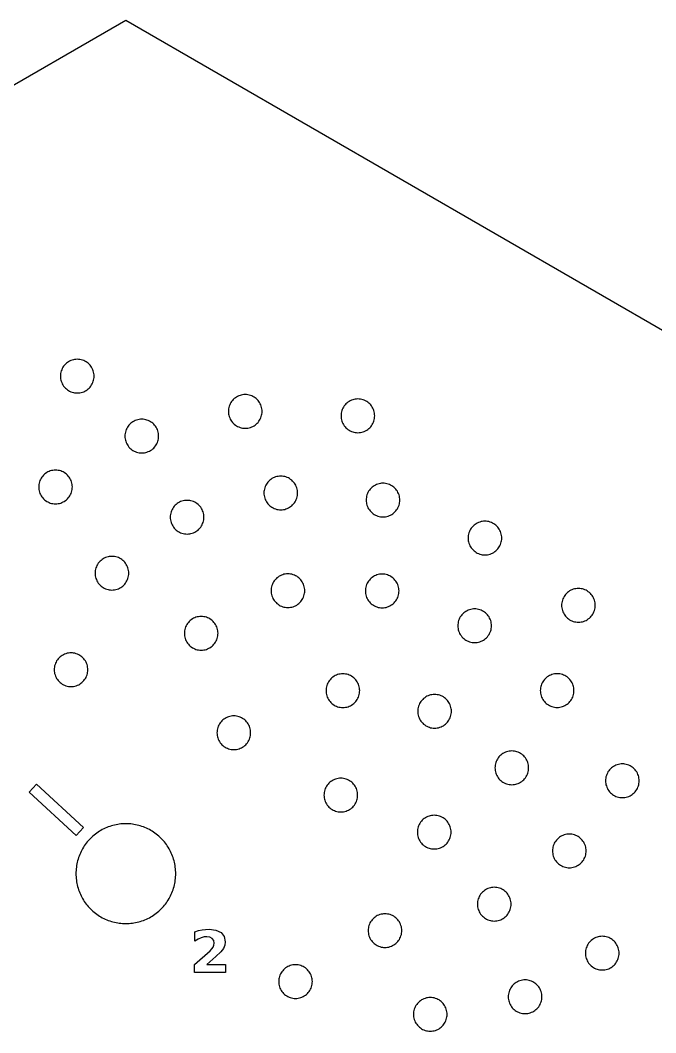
# Model space of a CAD drawing. Header units: millimetres. Extents: x 0 to 377, y 0 to 280.
# Drawn here: x 186.6 to 239.4, y 195.8 to 280 of the extents above; entities that cross this region are included whole.
import ezdxf

# ---------------------------------------------------------------- set-up
doc = ezdxf.new("R2010")
doc.units = ezdxf.units.MM
doc.layers.add('CUT', color=1, linetype='Continuous')
doc.layers.add('ENGRAVE', color=7, linetype='Continuous')

msp = doc.modelspace()

# ---------------------------------------------------------------- linework, layer by layer
at = {"layer": 'CUT'}
for points in [[(256.764, 173.6), (195.334, 138.133), (133.904, 173.6), (133.904, 244.533), (195.334, 280), (256.764, 244.533), (256.764, 173.6)], [(192.545, 249.784), (192.591, 249.883), (192.629, 249.987), (192.659, 250.092), (192.681, 250.2), (192.693, 250.309), (192.698, 250.419), (192.693, 250.529), (192.681, 250.638), (192.659, 250.746), (192.629, 250.852), (192.591, 250.955), (192.545, 251.055), (192.491, 251.151), (192.43, 251.242), (192.362, 251.328), (192.288, 251.409), (192.207, 251.484), (192.121, 251.552), (192.029, 251.613), (191.933, 251.667), (191.834, 251.713), (191.73, 251.751), (191.625, 251.781), (191.517, 251.802), (191.408, 251.815), (191.298, 251.819), (191.188, 251.815), (191.079, 251.802), (190.971, 251.781), (190.865, 251.751), (190.762, 251.713), (190.662, 251.667), (190.566, 251.613), (190.475, 251.552), (190.389, 251.484), (190.308, 251.409), (190.233, 251.328), (190.165, 251.242), (190.104, 251.151), (190.05, 251.055), (190.004, 250.955), (189.966, 250.852), (189.936, 250.746), (189.915, 250.638), (189.902, 250.529), (189.898, 250.419), (189.902, 250.309), (189.915, 250.2), (189.936, 250.092), (189.966, 249.987), (190.004, 249.883), (190.05, 249.784), (190.104, 249.688), (190.165, 249.596), (190.233, 249.51), (190.308, 249.429), (190.389, 249.355), (190.475, 249.287), (190.566, 249.226), (190.662, 249.172), (190.762, 249.126), (190.865, 249.088), (190.971, 249.058), (191.079, 249.036), (191.188, 249.024), (191.298, 249.019), (191.408, 249.024), (191.517, 249.036), (191.625, 249.058), (191.73, 249.088), (191.834, 249.126), (191.933, 249.172), (192.029, 249.226), (192.121, 249.287), (192.207, 249.355), (192.288, 249.429), (192.362, 249.51), (192.43, 249.596), (192.491, 249.688), (192.545, 249.784)], [(206.509, 246.853), (206.555, 246.953), (206.593, 247.056), (206.623, 247.162), (206.644, 247.27), (206.657, 247.379), (206.662, 247.489), (206.657, 247.598), (206.644, 247.708), (206.623, 247.815), (206.593, 247.921), (206.555, 248.024), (206.509, 248.124), (206.455, 248.22), (206.394, 248.311), (206.326, 248.398), (206.252, 248.478), (206.171, 248.553), (206.084, 248.621), (205.993, 248.682), (205.897, 248.736), (205.797, 248.782), (205.694, 248.82), (205.588, 248.85), (205.481, 248.871), (205.371, 248.884), (205.262, 248.889), (205.152, 248.884), (205.043, 248.871), (204.935, 248.85), (204.829, 248.82), (204.726, 248.782), (204.626, 248.736), (204.53, 248.682), (204.439, 248.621), (204.352, 248.553), (204.272, 248.478), (204.197, 248.398), (204.129, 248.311), (204.068, 248.22), (204.014, 248.124), (203.968, 248.024), (203.93, 247.921), (203.9, 247.815), (203.879, 247.708), (203.866, 247.598), (203.862, 247.489), (203.866, 247.379), (203.879, 247.27), (203.9, 247.162), (203.93, 247.056), (203.968, 246.953), (204.014, 246.853), (204.068, 246.757), (204.129, 246.666), (204.197, 246.579), (204.272, 246.499), (204.352, 246.424), (204.439, 246.356), (204.53, 246.295), (204.626, 246.241), (204.726, 246.195), (204.829, 246.157), (204.935, 246.127), (205.043, 246.106), (205.152, 246.093), (205.262, 246.089), (205.371, 246.093), (205.481, 246.106), (205.588, 246.127), (205.694, 246.157), (205.797, 246.195), (205.897, 246.241), (205.993, 246.295), (206.084, 246.356), (206.171, 246.424), (206.252, 246.499), (206.326, 246.579), (206.394, 246.666), (206.455, 246.757), (206.509, 246.853)], [(215.875, 246.483), (215.921, 246.583), (215.959, 246.686), (215.989, 246.792), (216.01, 246.9), (216.023, 247.009), (216.028, 247.119), (216.023, 247.229), (216.01, 247.338), (215.989, 247.446), (215.959, 247.551), (215.921, 247.655), (215.875, 247.754), (215.821, 247.85), (215.76, 247.942), (215.692, 248.028), (215.618, 248.109), (215.537, 248.183), (215.451, 248.251), (215.359, 248.312), (215.263, 248.366), (215.163, 248.412), (215.06, 248.45), (214.954, 248.48), (214.847, 248.502), (214.738, 248.514), (214.628, 248.519), (214.518, 248.514), (214.409, 248.502), (214.301, 248.48), (214.195, 248.45), (214.092, 248.412), (213.992, 248.366), (213.896, 248.312), (213.805, 248.251), (213.718, 248.183), (213.638, 248.109), (213.563, 248.028), (213.495, 247.942), (213.434, 247.85), (213.38, 247.754), (213.334, 247.655), (213.296, 247.551), (213.266, 247.446), (213.245, 247.338), (213.232, 247.229), (213.228, 247.119), (213.232, 247.009), (213.245, 246.9), (213.266, 246.792), (213.296, 246.686), (213.334, 246.583), (213.38, 246.483), (213.434, 246.387), (213.495, 246.296), (213.563, 246.21), (213.638, 246.129), (213.718, 246.054), (213.805, 245.986), (213.896, 245.925), (213.992, 245.871), (214.092, 245.825), (214.195, 245.787), (214.301, 245.757), (214.409, 245.736), (214.518, 245.723), (214.628, 245.719), (214.738, 245.723), (214.847, 245.736), (214.954, 245.757), (215.06, 245.787), (215.163, 245.825), (215.263, 245.871), (215.359, 245.925), (215.451, 245.986), (215.537, 246.054), (215.618, 246.129), (215.692, 246.21), (215.76, 246.296), (215.821, 246.387), (215.875, 246.483)], [(197.954, 244.899), (197.992, 245.002), (198.021, 245.108), (198.043, 245.216), (198.056, 245.325), (198.06, 245.435), (198.056, 245.545), (198.043, 245.654), (198.021, 245.762), (197.992, 245.868), (197.954, 245.971), (197.908, 246.071), (197.854, 246.166), (197.793, 246.258), (197.725, 246.344), (197.65, 246.425), (197.569, 246.499), (197.483, 246.568), (197.392, 246.629), (197.296, 246.682), (197.196, 246.728), (197.093, 246.766), (196.987, 246.796), (196.879, 246.818), (196.77, 246.831), (196.66, 246.835), (196.55, 246.831), (196.441, 246.818), (196.333, 246.796), (196.228, 246.766), (196.124, 246.728), (196.025, 246.682), (195.929, 246.629), (195.837, 246.568), (195.751, 246.499), (195.67, 246.425), (195.596, 246.344), (195.528, 246.258), (195.466, 246.166), (195.413, 246.071), (195.367, 245.971), (195.329, 245.868), (195.299, 245.762), (195.277, 245.654), (195.264, 245.545), (195.26, 245.435), (195.264, 245.325), (195.277, 245.216), (195.299, 245.108), (195.329, 245.002), (195.367, 244.899), (195.413, 244.799), (195.466, 244.703), (195.528, 244.612), (195.596, 244.526), (195.67, 244.445), (195.751, 244.37), (195.837, 244.302), (195.929, 244.241), (196.025, 244.188), (196.124, 244.141), (196.228, 244.103), (196.333, 244.074), (196.441, 244.052), (196.55, 244.039), (196.66, 244.035), (196.77, 244.039), (196.879, 244.052), (196.987, 244.074), (197.093, 244.103), (197.196, 244.141), (197.296, 244.188), (197.392, 244.241), (197.483, 244.302), (197.569, 244.37), (197.65, 244.445), (197.725, 244.526), (197.793, 244.612), (197.854, 244.703), (197.908, 244.799), (197.954, 244.899)], [(190.781, 240.669), (190.819, 240.772), (190.849, 240.878), (190.87, 240.986), (190.883, 241.095), (190.887, 241.205), (190.883, 241.315), (190.87, 241.424), (190.849, 241.532), (190.819, 241.638), (190.781, 241.741), (190.735, 241.841), (190.681, 241.936), (190.62, 242.028), (190.552, 242.114), (190.477, 242.195), (190.396, 242.27), (190.31, 242.338), (190.219, 242.399), (190.123, 242.452), (190.023, 242.498), (189.92, 242.536), (189.814, 242.566), (189.706, 242.588), (189.597, 242.601), (189.487, 242.605), (189.377, 242.601), (189.268, 242.588), (189.16, 242.566), (189.055, 242.536), (188.951, 242.498), (188.852, 242.452), (188.756, 242.399), (188.664, 242.338), (188.578, 242.27), (188.497, 242.195), (188.423, 242.114), (188.355, 242.028), (188.294, 241.936), (188.24, 241.841), (188.194, 241.741), (188.156, 241.638), (188.126, 241.532), (188.104, 241.424), (188.092, 241.315), (188.087, 241.205), (188.092, 241.095), (188.104, 240.986), (188.126, 240.878), (188.156, 240.772), (188.194, 240.669), (188.24, 240.569), (188.294, 240.473), (188.355, 240.382), (188.423, 240.296), (188.497, 240.215), (188.578, 240.14), (188.664, 240.072), (188.756, 240.011), (188.852, 239.958), (188.951, 239.912), (189.055, 239.873), (189.16, 239.844), (189.268, 239.822), (189.377, 239.809), (189.487, 239.805), (189.597, 239.809), (189.706, 239.822), (189.814, 239.844), (189.92, 239.873), (190.023, 239.912), (190.123, 239.958), (190.219, 240.011), (190.31, 240.072), (190.396, 240.14), (190.477, 240.215), (190.552, 240.296), (190.62, 240.382), (190.681, 240.473), (190.735, 240.569), (190.781, 240.669)], [(209.462, 240.072), (209.508, 240.172), (209.546, 240.275), (209.576, 240.381), (209.597, 240.488), (209.61, 240.598), (209.614, 240.707), (209.61, 240.817), (209.597, 240.926), (209.576, 241.034), (209.546, 241.14), (209.508, 241.243), (209.462, 241.343), (209.408, 241.439), (209.347, 241.53), (209.279, 241.617), (209.204, 241.697), (209.124, 241.772), (209.037, 241.84), (208.946, 241.901), (208.85, 241.955), (208.75, 242.001), (208.647, 242.039), (208.541, 242.069), (208.433, 242.09), (208.324, 242.103), (208.214, 242.107), (208.105, 242.103), (207.995, 242.09), (207.888, 242.069), (207.782, 242.039), (207.679, 242.001), (207.579, 241.955), (207.483, 241.901), (207.392, 241.84), (207.305, 241.772), (207.224, 241.697), (207.15, 241.617), (207.082, 241.53), (207.021, 241.439), (206.967, 241.343), (206.921, 241.243), (206.883, 241.14), (206.853, 241.034), (206.832, 240.926), (206.819, 240.817), (206.814, 240.707), (206.819, 240.598), (206.832, 240.488), (206.853, 240.381), (206.883, 240.275), (206.921, 240.172), (206.967, 240.072), (207.021, 239.976), (207.082, 239.884), (207.15, 239.798), (207.224, 239.717), (207.305, 239.643), (207.392, 239.575), (207.483, 239.514), (207.579, 239.46), (207.679, 239.414), (207.782, 239.376), (207.888, 239.346), (207.995, 239.325), (208.105, 239.312), (208.214, 239.307), (208.324, 239.312), (208.433, 239.325), (208.541, 239.346), (208.647, 239.376), (208.75, 239.414), (208.85, 239.46), (208.946, 239.514), (209.037, 239.575), (209.124, 239.643), (209.204, 239.717), (209.279, 239.798), (209.347, 239.884), (209.408, 239.976), (209.462, 240.072)], [(217.963, 239.483), (218.009, 239.583), (218.047, 239.686), (218.077, 239.792), (218.098, 239.9), (218.111, 240.009), (218.115, 240.119), (218.111, 240.229), (218.098, 240.338), (218.077, 240.446), (218.047, 240.552), (218.009, 240.655), (217.963, 240.755), (217.909, 240.85), (217.848, 240.942), (217.78, 241.028), (217.705, 241.109), (217.624, 241.184), (217.538, 241.252), (217.447, 241.313), (217.351, 241.366), (217.251, 241.412), (217.148, 241.45), (217.042, 241.48), (216.934, 241.502), (216.825, 241.515), (216.715, 241.519), (216.605, 241.515), (216.496, 241.502), (216.388, 241.48), (216.283, 241.45), (216.179, 241.412), (216.08, 241.366), (215.984, 241.313), (215.892, 241.252), (215.806, 241.184), (215.725, 241.109), (215.651, 241.028), (215.583, 240.942), (215.521, 240.85), (215.468, 240.755), (215.422, 240.655), (215.384, 240.552), (215.354, 240.446), (215.332, 240.338), (215.32, 240.229), (215.315, 240.119), (215.32, 240.009), (215.332, 239.9), (215.354, 239.792), (215.384, 239.686), (215.422, 239.583), (215.468, 239.483), (215.521, 239.387), (215.583, 239.296), (215.651, 239.21), (215.725, 239.129), (215.806, 239.054), (215.892, 238.986), (215.984, 238.925), (216.08, 238.872), (216.179, 238.826), (216.283, 238.787), (216.388, 238.758), (216.496, 238.736), (216.605, 238.723), (216.715, 238.719), (216.825, 238.723), (216.934, 238.736), (217.042, 238.758), (217.148, 238.787), (217.251, 238.826), (217.351, 238.872), (217.447, 238.925), (217.538, 238.986), (217.624, 239.054), (217.705, 239.129), (217.78, 239.21), (217.848, 239.296), (217.909, 239.387), (217.963, 239.483)], [(201.673, 238.058), (201.719, 238.158), (201.757, 238.261), (201.787, 238.367), (201.808, 238.475), (201.821, 238.584), (201.826, 238.694), (201.821, 238.804), (201.808, 238.913), (201.787, 239.021), (201.757, 239.127), (201.719, 239.23), (201.673, 239.33), (201.619, 239.426), (201.558, 239.517), (201.49, 239.603), (201.416, 239.684), (201.335, 239.759), (201.249, 239.827), (201.157, 239.888), (201.061, 239.941), (200.961, 239.987), (200.858, 240.026), (200.752, 240.055), (200.645, 240.077), (200.535, 240.09), (200.426, 240.094), (200.316, 240.09), (200.207, 240.077), (200.099, 240.055), (199.993, 240.026), (199.89, 239.987), (199.79, 239.941), (199.694, 239.888), (199.603, 239.827), (199.516, 239.759), (199.436, 239.684), (199.361, 239.603), (199.293, 239.517), (199.232, 239.426), (199.178, 239.33), (199.132, 239.23), (199.094, 239.127), (199.064, 239.021), (199.043, 238.913), (199.03, 238.804), (199.026, 238.694), (199.03, 238.584), (199.043, 238.475), (199.064, 238.367), (199.094, 238.261), (199.132, 238.158), (199.178, 238.058), (199.232, 237.963), (199.293, 237.871), (199.361, 237.785), (199.436, 237.704), (199.516, 237.629), (199.603, 237.561), (199.694, 237.5), (199.79, 237.447), (199.89, 237.401), (199.993, 237.363), (200.099, 237.333), (200.207, 237.311), (200.316, 237.298), (200.426, 237.294), (200.535, 237.298), (200.645, 237.311), (200.752, 237.333), (200.858, 237.363), (200.961, 237.401), (201.061, 237.447), (201.157, 237.5), (201.249, 237.561), (201.335, 237.629), (201.416, 237.704), (201.49, 237.785), (201.558, 237.871), (201.619, 237.963), (201.673, 238.058)], [(226.487, 236.425), (226.525, 236.529), (226.555, 236.634), (226.576, 236.742), (226.589, 236.851), (226.594, 236.961), (226.589, 237.071), (226.576, 237.18), (226.555, 237.288), (226.525, 237.394), (226.487, 237.497), (226.441, 237.597), (226.387, 237.693), (226.326, 237.784), (226.258, 237.87), (226.183, 237.951), (226.103, 238.026), (226.016, 238.094), (225.925, 238.155), (225.829, 238.209), (225.729, 238.255), (225.626, 238.293), (225.52, 238.323), (225.413, 238.344), (225.303, 238.357), (225.194, 238.361), (225.084, 238.357), (224.974, 238.344), (224.867, 238.323), (224.761, 238.293), (224.658, 238.255), (224.558, 238.209), (224.462, 238.155), (224.371, 238.094), (224.284, 238.026), (224.204, 237.951), (224.129, 237.87), (224.061, 237.784), (224, 237.693), (223.946, 237.597), (223.9, 237.497), (223.862, 237.394), (223.832, 237.288), (223.811, 237.18), (223.798, 237.071), (223.794, 236.961), (223.798, 236.851), (223.811, 236.742), (223.832, 236.634), (223.862, 236.529), (223.9, 236.425), (223.946, 236.326), (224, 236.23), (224.061, 236.138), (224.129, 236.052), (224.204, 235.971), (224.284, 235.897), (224.371, 235.829), (224.462, 235.767), (224.558, 235.714), (224.658, 235.668), (224.761, 235.63), (224.867, 235.6), (224.974, 235.578), (225.084, 235.566), (225.194, 235.561), (225.303, 235.566), (225.413, 235.578), (225.52, 235.6), (225.626, 235.63), (225.729, 235.668), (225.829, 235.714), (225.925, 235.767), (226.016, 235.829), (226.103, 235.897), (226.183, 235.971), (226.258, 236.052), (226.326, 236.138), (226.387, 236.23), (226.441, 236.326), (226.487, 236.425)], [(195.473, 233.504), (195.511, 233.607), (195.54, 233.713), (195.562, 233.821), (195.575, 233.93), (195.579, 234.04), (195.575, 234.15), (195.562, 234.259), (195.54, 234.367), (195.511, 234.472), (195.473, 234.575), (195.427, 234.675), (195.373, 234.771), (195.312, 234.863), (195.244, 234.949), (195.169, 235.03), (195.088, 235.104), (195.002, 235.172), (194.911, 235.233), (194.815, 235.287), (194.715, 235.333), (194.612, 235.371), (194.506, 235.401), (194.398, 235.422), (194.289, 235.435), (194.179, 235.44), (194.069, 235.435), (193.96, 235.422), (193.852, 235.401), (193.746, 235.371), (193.643, 235.333), (193.544, 235.287), (193.448, 235.233), (193.356, 235.172), (193.27, 235.104), (193.189, 235.03), (193.115, 234.949), (193.046, 234.863), (192.985, 234.771), (192.932, 234.675), (192.886, 234.575), (192.848, 234.472), (192.818, 234.367), (192.796, 234.259), (192.783, 234.15), (192.779, 234.04), (192.783, 233.93), (192.796, 233.821), (192.818, 233.713), (192.848, 233.607), (192.886, 233.504), (192.932, 233.404), (192.985, 233.308), (193.046, 233.217), (193.115, 233.13), (193.189, 233.05), (193.27, 232.975), (193.356, 232.907), (193.448, 232.846), (193.544, 232.792), (193.643, 232.746), (193.746, 232.708), (193.852, 232.678), (193.96, 232.657), (194.069, 232.644), (194.179, 232.64), (194.289, 232.644), (194.398, 232.657), (194.506, 232.678), (194.612, 232.708), (194.715, 232.746), (194.815, 232.792), (194.911, 232.846), (195.002, 232.907), (195.088, 232.975), (195.169, 233.05), (195.244, 233.13), (195.312, 233.217), (195.373, 233.308), (195.427, 233.404), (195.473, 233.504)], [(210.104, 232.049), (210.142, 232.152), (210.172, 232.258), (210.193, 232.366), (210.206, 232.475), (210.21, 232.585), (210.206, 232.695), (210.193, 232.804), (210.172, 232.912), (210.142, 233.018), (210.104, 233.121), (210.058, 233.221), (210.004, 233.317), (209.943, 233.408), (209.875, 233.494), (209.8, 233.575), (209.72, 233.65), (209.633, 233.718), (209.542, 233.779), (209.446, 233.833), (209.346, 233.879), (209.243, 233.917), (209.137, 233.946), (209.029, 233.968), (208.92, 233.981), (208.81, 233.985), (208.701, 233.981), (208.591, 233.968), (208.484, 233.946), (208.378, 233.917), (208.275, 233.879), (208.175, 233.833), (208.079, 233.779), (207.988, 233.718), (207.901, 233.65), (207.821, 233.575), (207.746, 233.494), (207.678, 233.408), (207.617, 233.317), (207.563, 233.221), (207.517, 233.121), (207.479, 233.018), (207.449, 232.912), (207.428, 232.804), (207.415, 232.695), (207.41, 232.585), (207.415, 232.475), (207.428, 232.366), (207.449, 232.258), (207.479, 232.152), (207.517, 232.049), (207.563, 231.95), (207.617, 231.854), (207.678, 231.762), (207.746, 231.676), (207.821, 231.595), (207.901, 231.521), (207.988, 231.452), (208.079, 231.391), (208.175, 231.338), (208.275, 231.292), (208.378, 231.254), (208.484, 231.224), (208.591, 231.202), (208.701, 231.189), (208.81, 231.185), (208.92, 231.189), (209.029, 231.202), (209.137, 231.224), (209.243, 231.254), (209.346, 231.292), (209.446, 231.338), (209.542, 231.391), (209.633, 231.452), (209.72, 231.521), (209.8, 231.595), (209.875, 231.676), (209.943, 231.762), (210.004, 231.854), (210.058, 231.95), (210.104, 232.049)], [(217.895, 231.927), (217.941, 232.027), (217.979, 232.13), (218.009, 232.235), (218.031, 232.343), (218.044, 232.452), (218.048, 232.562), (218.044, 232.672), (218.031, 232.781), (218.009, 232.889), (217.979, 232.995), (217.941, 233.098), (217.895, 233.198), (217.842, 233.294), (217.781, 233.385), (217.713, 233.472), (217.638, 233.552), (217.557, 233.627), (217.471, 233.695), (217.379, 233.756), (217.284, 233.81), (217.184, 233.856), (217.081, 233.894), (216.975, 233.924), (216.867, 233.945), (216.758, 233.958), (216.648, 233.962), (216.538, 233.958), (216.429, 233.945), (216.321, 233.924), (216.215, 233.894), (216.112, 233.856), (216.012, 233.81), (215.916, 233.756), (215.825, 233.695), (215.739, 233.627), (215.658, 233.552), (215.583, 233.472), (215.515, 233.385), (215.454, 233.294), (215.401, 233.198), (215.355, 233.098), (215.316, 232.995), (215.287, 232.889), (215.265, 232.781), (215.252, 232.672), (215.248, 232.562), (215.252, 232.452), (215.265, 232.343), (215.287, 232.235), (215.316, 232.13), (215.355, 232.027), (215.401, 231.927), (215.454, 231.831), (215.515, 231.739), (215.583, 231.653), (215.658, 231.572), (215.739, 231.498), (215.825, 231.43), (215.916, 231.369), (216.012, 231.315), (216.112, 231.269), (216.215, 231.231), (216.321, 231.201), (216.429, 231.18), (216.538, 231.167), (216.648, 231.162), (216.758, 231.167), (216.867, 231.18), (216.975, 231.201), (217.081, 231.231), (217.184, 231.269), (217.284, 231.315), (217.379, 231.369), (217.471, 231.43), (217.557, 231.498), (217.638, 231.572), (217.713, 231.653), (217.781, 231.739), (217.842, 231.831), (217.895, 231.927)], [(234.213, 230.733), (234.259, 230.833), (234.297, 230.936), (234.327, 231.042), (234.349, 231.149), (234.362, 231.259), (234.366, 231.368), (234.362, 231.478), (234.349, 231.588), (234.327, 231.695), (234.297, 231.801), (234.259, 231.904), (234.213, 232.004), (234.16, 232.1), (234.099, 232.191), (234.031, 232.278), (233.956, 232.358), (233.875, 232.433), (233.789, 232.501), (233.697, 232.562), (233.602, 232.616), (233.502, 232.662), (233.399, 232.7), (233.293, 232.73), (233.185, 232.751), (233.076, 232.764), (232.966, 232.768), (232.856, 232.764), (232.747, 232.751), (232.639, 232.73), (232.533, 232.7), (232.43, 232.662), (232.33, 232.616), (232.234, 232.562), (232.143, 232.501), (232.057, 232.433), (231.976, 232.358), (231.901, 232.278), (231.833, 232.191), (231.772, 232.1), (231.719, 232.004), (231.673, 231.904), (231.634, 231.801), (231.605, 231.695), (231.583, 231.588), (231.57, 231.478), (231.566, 231.368), (231.57, 231.259), (231.583, 231.149), (231.605, 231.042), (231.634, 230.936), (231.673, 230.833), (231.719, 230.733), (231.772, 230.637), (231.833, 230.546), (231.901, 230.459), (231.976, 230.379), (232.057, 230.304), (232.143, 230.236), (232.234, 230.175), (232.33, 230.121), (232.43, 230.075), (232.533, 230.037), (232.639, 230.007), (232.747, 229.986), (232.856, 229.973), (232.966, 229.968), (233.076, 229.973), (233.185, 229.986), (233.293, 230.007), (233.399, 230.037), (233.502, 230.075), (233.602, 230.121), (233.697, 230.175), (233.789, 230.236), (233.875, 230.304), (233.956, 230.379), (234.031, 230.459), (234.099, 230.546), (234.16, 230.637), (234.213, 230.733)], [(225.631, 229.134), (225.67, 229.237), (225.699, 229.343), (225.721, 229.451), (225.734, 229.56), (225.738, 229.67), (225.734, 229.78), (225.721, 229.889), (225.699, 229.997), (225.67, 230.102), (225.631, 230.206), (225.585, 230.305), (225.532, 230.401), (225.471, 230.493), (225.403, 230.579), (225.328, 230.66), (225.247, 230.734), (225.161, 230.802), (225.07, 230.864), (224.974, 230.917), (224.874, 230.963), (224.771, 231.001), (224.665, 231.031), (224.557, 231.053), (224.448, 231.066), (224.338, 231.07), (224.228, 231.066), (224.119, 231.053), (224.011, 231.031), (223.905, 231.001), (223.802, 230.963), (223.702, 230.917), (223.607, 230.864), (223.515, 230.802), (223.429, 230.734), (223.348, 230.66), (223.273, 230.579), (223.205, 230.493), (223.144, 230.401), (223.091, 230.305), (223.045, 230.206), (223.007, 230.102), (222.977, 229.997), (222.955, 229.889), (222.942, 229.78), (222.938, 229.67), (222.942, 229.56), (222.955, 229.451), (222.977, 229.343), (223.007, 229.237), (223.045, 229.134), (223.091, 229.034), (223.144, 228.938), (223.205, 228.847), (223.273, 228.761), (223.348, 228.68), (223.429, 228.605), (223.515, 228.537), (223.607, 228.476), (223.702, 228.422), (223.802, 228.376), (223.905, 228.338), (224.011, 228.309), (224.119, 228.287), (224.228, 228.274), (224.338, 228.27), (224.448, 228.274), (224.557, 228.287), (224.665, 228.309), (224.771, 228.338), (224.874, 228.376), (224.974, 228.422), (225.07, 228.476), (225.161, 228.537), (225.247, 228.605), (225.328, 228.68), (225.403, 228.761), (225.471, 228.847), (225.532, 228.938), (225.585, 229.034), (225.631, 229.134)], [(202.847, 228.406), (202.893, 228.506), (202.931, 228.609), (202.961, 228.715), (202.982, 228.823), (202.995, 228.932), (202.999, 229.042), (202.995, 229.152), (202.982, 229.261), (202.961, 229.369), (202.931, 229.475), (202.893, 229.578), (202.847, 229.678), (202.793, 229.773), (202.732, 229.865), (202.664, 229.951), (202.589, 230.032), (202.509, 230.107), (202.422, 230.175), (202.331, 230.236), (202.235, 230.289), (202.135, 230.335), (202.032, 230.373), (201.926, 230.403), (201.818, 230.425), (201.709, 230.438), (201.599, 230.442), (201.489, 230.438), (201.38, 230.425), (201.273, 230.403), (201.167, 230.373), (201.064, 230.335), (200.964, 230.289), (200.868, 230.236), (200.776, 230.175), (200.69, 230.107), (200.609, 230.032), (200.535, 229.951), (200.467, 229.865), (200.406, 229.773), (200.352, 229.678), (200.306, 229.578), (200.268, 229.475), (200.238, 229.369), (200.217, 229.261), (200.204, 229.152), (200.199, 229.042), (200.204, 228.932), (200.217, 228.823), (200.238, 228.715), (200.268, 228.609), (200.306, 228.506), (200.352, 228.406), (200.406, 228.31), (200.467, 228.219), (200.535, 228.133), (200.609, 228.052), (200.69, 227.977), (200.776, 227.909), (200.868, 227.848), (200.964, 227.795), (201.064, 227.749), (201.167, 227.71), (201.273, 227.681), (201.38, 227.659), (201.489, 227.646), (201.599, 227.642), (201.709, 227.646), (201.818, 227.659), (201.926, 227.681), (202.032, 227.71), (202.135, 227.749), (202.235, 227.795), (202.331, 227.848), (202.422, 227.909), (202.509, 227.977), (202.589, 228.052), (202.664, 228.133), (202.732, 228.219), (202.793, 228.31), (202.847, 228.406)], [(192.07, 225.482), (192.109, 225.585), (192.138, 225.691), (192.16, 225.799), (192.173, 225.908), (192.177, 226.018), (192.173, 226.128), (192.16, 226.237), (192.138, 226.345), (192.109, 226.45), (192.07, 226.554), (192.024, 226.653), (191.971, 226.749), (191.91, 226.841), (191.842, 226.927), (191.767, 227.008), (191.686, 227.082), (191.6, 227.15), (191.509, 227.212), (191.413, 227.265), (191.313, 227.311), (191.21, 227.349), (191.104, 227.379), (190.996, 227.401), (190.887, 227.414), (190.777, 227.418), (190.667, 227.414), (190.558, 227.401), (190.45, 227.379), (190.344, 227.349), (190.241, 227.311), (190.141, 227.265), (190.046, 227.212), (189.954, 227.15), (189.868, 227.082), (189.787, 227.008), (189.712, 226.927), (189.644, 226.841), (189.583, 226.749), (189.53, 226.653), (189.484, 226.554), (189.446, 226.45), (189.416, 226.345), (189.394, 226.237), (189.381, 226.128), (189.377, 226.018), (189.381, 225.908), (189.394, 225.799), (189.416, 225.691), (189.446, 225.585), (189.484, 225.482), (189.53, 225.382), (189.583, 225.286), (189.644, 225.195), (189.712, 225.109), (189.787, 225.028), (189.868, 224.953), (189.954, 224.885), (190.046, 224.824), (190.141, 224.77), (190.241, 224.724), (190.344, 224.686), (190.45, 224.657), (190.558, 224.635), (190.667, 224.622), (190.777, 224.618), (190.887, 224.622), (190.996, 224.635), (191.104, 224.657), (191.21, 224.686), (191.313, 224.724), (191.413, 224.77), (191.509, 224.824), (191.6, 224.885), (191.686, 224.953), (191.767, 225.028), (191.842, 225.109), (191.91, 225.195), (191.971, 225.286), (192.024, 225.382), (192.07, 225.482)], [(214.627, 223.64), (214.673, 223.74), (214.711, 223.843), (214.741, 223.949), (214.762, 224.057), (214.775, 224.166), (214.78, 224.276), (214.775, 224.385), (214.762, 224.495), (214.741, 224.602), (214.711, 224.708), (214.673, 224.811), (214.627, 224.911), (214.573, 225.007), (214.512, 225.099), (214.444, 225.185), (214.37, 225.266), (214.289, 225.34), (214.202, 225.408), (214.111, 225.469), (214.015, 225.523), (213.915, 225.569), (213.812, 225.607), (213.706, 225.637), (213.599, 225.658), (213.489, 225.671), (213.38, 225.676), (213.27, 225.671), (213.161, 225.658), (213.053, 225.637), (212.947, 225.607), (212.844, 225.569), (212.744, 225.523), (212.648, 225.469), (212.557, 225.408), (212.47, 225.34), (212.39, 225.266), (212.315, 225.185), (212.247, 225.099), (212.186, 225.007), (212.132, 224.911), (212.086, 224.811), (212.048, 224.708), (212.018, 224.602), (211.997, 224.495), (211.984, 224.385), (211.98, 224.276), (211.984, 224.166), (211.997, 224.057), (212.018, 223.949), (212.048, 223.843), (212.086, 223.74), (212.132, 223.64), (212.186, 223.544), (212.247, 223.453), (212.315, 223.366), (212.39, 223.286), (212.47, 223.211), (212.557, 223.143), (212.648, 223.082), (212.744, 223.028), (212.844, 222.982), (212.947, 222.944), (213.053, 222.914), (213.161, 222.893), (213.27, 222.88), (213.38, 222.876), (213.489, 222.88), (213.599, 222.893), (213.706, 222.914), (213.812, 222.944), (213.915, 222.982), (214.015, 223.028), (214.111, 223.082), (214.202, 223.143), (214.289, 223.211), (214.37, 223.286), (214.444, 223.366), (214.512, 223.453), (214.573, 223.544), (214.627, 223.64)], [(232.443, 223.645), (232.489, 223.745), (232.527, 223.848), (232.557, 223.954), (232.578, 224.062), (232.591, 224.171), (232.595, 224.281), (232.591, 224.391), (232.578, 224.5), (232.557, 224.608), (232.527, 224.714), (232.489, 224.817), (232.443, 224.916), (232.389, 225.012), (232.328, 225.104), (232.26, 225.19), (232.185, 225.271), (232.105, 225.345), (232.018, 225.414), (231.927, 225.475), (231.831, 225.528), (231.731, 225.574), (231.628, 225.612), (231.522, 225.642), (231.414, 225.664), (231.305, 225.677), (231.195, 225.681), (231.085, 225.677), (230.976, 225.664), (230.868, 225.642), (230.763, 225.612), (230.66, 225.574), (230.56, 225.528), (230.464, 225.475), (230.372, 225.414), (230.286, 225.345), (230.205, 225.271), (230.131, 225.19), (230.063, 225.104), (230.002, 225.012), (229.948, 224.916), (229.902, 224.817), (229.864, 224.714), (229.834, 224.608), (229.813, 224.5), (229.8, 224.391), (229.795, 224.281), (229.8, 224.171), (229.813, 224.062), (229.834, 223.954), (229.864, 223.848), (229.902, 223.745), (229.948, 223.645), (230.002, 223.549), (230.063, 223.458), (230.131, 223.372), (230.205, 223.291), (230.286, 223.216), (230.372, 223.148), (230.464, 223.087), (230.56, 223.034), (230.66, 222.987), (230.763, 222.949), (230.868, 222.92), (230.976, 222.898), (231.085, 222.885), (231.195, 222.881), (231.305, 222.885), (231.414, 222.898), (231.522, 222.92), (231.628, 222.949), (231.731, 222.987), (231.831, 223.034), (231.927, 223.087), (232.018, 223.148), (232.105, 223.216), (232.185, 223.291), (232.26, 223.372), (232.328, 223.458), (232.389, 223.549), (232.443, 223.645)], [(222.3, 222.024), (222.338, 222.127), (222.368, 222.233), (222.389, 222.34), (222.402, 222.45), (222.406, 222.559), (222.402, 222.669), (222.389, 222.778), (222.368, 222.886), (222.338, 222.992), (222.3, 223.095), (222.254, 223.195), (222.2, 223.291), (222.139, 223.382), (222.071, 223.469), (221.996, 223.549), (221.915, 223.624), (221.829, 223.692), (221.738, 223.753), (221.642, 223.807), (221.542, 223.853), (221.439, 223.891), (221.333, 223.921), (221.225, 223.942), (221.116, 223.955), (221.006, 223.959), (220.896, 223.955), (220.787, 223.942), (220.679, 223.921), (220.574, 223.891), (220.471, 223.853), (220.371, 223.807), (220.275, 223.753), (220.183, 223.692), (220.097, 223.624), (220.016, 223.549), (219.942, 223.469), (219.874, 223.382), (219.813, 223.291), (219.759, 223.195), (219.713, 223.095), (219.675, 222.992), (219.645, 222.886), (219.624, 222.778), (219.611, 222.669), (219.606, 222.559), (219.611, 222.45), (219.624, 222.34), (219.645, 222.233), (219.675, 222.127), (219.713, 222.024), (219.759, 221.924), (219.813, 221.828), (219.874, 221.736), (219.942, 221.65), (220.016, 221.569), (220.097, 221.495), (220.183, 221.427), (220.275, 221.366), (220.371, 221.312), (220.471, 221.266), (220.574, 221.228), (220.679, 221.198), (220.787, 221.177), (220.896, 221.164), (221.006, 221.159), (221.116, 221.164), (221.225, 221.177), (221.333, 221.198), (221.439, 221.228), (221.542, 221.266), (221.642, 221.312), (221.738, 221.366), (221.829, 221.427), (221.915, 221.495), (221.996, 221.569), (222.071, 221.65), (222.139, 221.736), (222.2, 221.828), (222.254, 221.924), (222.3, 222.024)], [(205.605, 220.24), (205.643, 220.344), (205.673, 220.449), (205.694, 220.557), (205.707, 220.666), (205.711, 220.776), (205.707, 220.886), (205.694, 220.995), (205.673, 221.103), (205.643, 221.209), (205.605, 221.312), (205.559, 221.412), (205.505, 221.508), (205.444, 221.599), (205.376, 221.685), (205.301, 221.766), (205.221, 221.841), (205.134, 221.909), (205.043, 221.97), (204.947, 222.024), (204.847, 222.07), (204.744, 222.108), (204.638, 222.138), (204.53, 222.159), (204.421, 222.172), (204.311, 222.176), (204.202, 222.172), (204.092, 222.159), (203.985, 222.138), (203.879, 222.108), (203.776, 222.07), (203.676, 222.024), (203.58, 221.97), (203.488, 221.909), (203.402, 221.841), (203.321, 221.766), (203.247, 221.685), (203.179, 221.599), (203.118, 221.508), (203.064, 221.412), (203.018, 221.312), (202.98, 221.209), (202.95, 221.103), (202.929, 220.995), (202.916, 220.886), (202.911, 220.776), (202.916, 220.666), (202.929, 220.557), (202.95, 220.449), (202.98, 220.344), (203.018, 220.24), (203.064, 220.141), (203.118, 220.045), (203.179, 219.953), (203.247, 219.867), (203.321, 219.786), (203.402, 219.712), (203.488, 219.644), (203.58, 219.583), (203.676, 219.529), (203.776, 219.483), (203.879, 219.445), (203.985, 219.415), (204.092, 219.393), (204.202, 219.381), (204.311, 219.376), (204.421, 219.381), (204.53, 219.393), (204.638, 219.415), (204.744, 219.445), (204.847, 219.483), (204.947, 219.529), (205.043, 219.583), (205.134, 219.644), (205.221, 219.712), (205.301, 219.786), (205.376, 219.867), (205.444, 219.953), (205.505, 220.045), (205.559, 220.141), (205.605, 220.24)], [(228.719, 217.326), (228.757, 217.429), (228.787, 217.535), (228.808, 217.643), (228.821, 217.752), (228.825, 217.862), (228.821, 217.971), (228.808, 218.081), (228.787, 218.188), (228.757, 218.294), (228.719, 218.397), (228.673, 218.497), (228.619, 218.593), (228.558, 218.685), (228.49, 218.771), (228.415, 218.852), (228.335, 218.926), (228.248, 218.994), (228.157, 219.055), (228.061, 219.109), (227.961, 219.155), (227.858, 219.193), (227.752, 219.223), (227.644, 219.244), (227.535, 219.257), (227.425, 219.262), (227.316, 219.257), (227.206, 219.244), (227.099, 219.223), (226.993, 219.193), (226.89, 219.155), (226.79, 219.109), (226.694, 219.055), (226.603, 218.994), (226.516, 218.926), (226.435, 218.852), (226.361, 218.771), (226.293, 218.685), (226.232, 218.593), (226.178, 218.497), (226.132, 218.397), (226.094, 218.294), (226.064, 218.188), (226.043, 218.081), (226.03, 217.971), (226.025, 217.862), (226.03, 217.752), (226.043, 217.643), (226.064, 217.535), (226.094, 217.429), (226.132, 217.326), (226.178, 217.226), (226.232, 217.13), (226.293, 217.039), (226.361, 216.952), (226.435, 216.872), (226.516, 216.797), (226.603, 216.729), (226.694, 216.668), (226.79, 216.614), (226.89, 216.568), (226.993, 216.53), (227.099, 216.5), (227.206, 216.479), (227.316, 216.466), (227.425, 216.462), (227.535, 216.466), (227.644, 216.479), (227.752, 216.5), (227.858, 216.53), (227.961, 216.568), (228.061, 216.614), (228.157, 216.668), (228.248, 216.729), (228.335, 216.797), (228.415, 216.872), (228.49, 216.952), (228.558, 217.039), (228.619, 217.13), (228.673, 217.226), (228.719, 217.326)], [(237.911, 216.25), (237.949, 216.353), (237.979, 216.459), (238.001, 216.566), (238.014, 216.676), (238.018, 216.785), (238.014, 216.895), (238.001, 217.004), (237.979, 217.112), (237.949, 217.218), (237.911, 217.321), (237.865, 217.421), (237.812, 217.517), (237.751, 217.608), (237.682, 217.695), (237.608, 217.775), (237.527, 217.85), (237.441, 217.918), (237.349, 217.979), (237.254, 218.033), (237.154, 218.079), (237.051, 218.117), (236.945, 218.147), (236.837, 218.168), (236.728, 218.181), (236.618, 218.185), (236.508, 218.181), (236.399, 218.168), (236.291, 218.147), (236.185, 218.117), (236.082, 218.079), (235.982, 218.033), (235.886, 217.979), (235.795, 217.918), (235.709, 217.85), (235.628, 217.775), (235.553, 217.695), (235.485, 217.608), (235.424, 217.517), (235.371, 217.421), (235.324, 217.321), (235.286, 217.218), (235.257, 217.112), (235.235, 217.004), (235.222, 216.895), (235.218, 216.785), (235.222, 216.676), (235.235, 216.566), (235.257, 216.459), (235.286, 216.353), (235.324, 216.25), (235.371, 216.15), (235.424, 216.054), (235.485, 215.962), (235.553, 215.876), (235.628, 215.795), (235.709, 215.721), (235.795, 215.653), (235.886, 215.592), (235.982, 215.538), (236.082, 215.492), (236.185, 215.454), (236.291, 215.424), (236.399, 215.403), (236.508, 215.39), (236.618, 215.385), (236.728, 215.39), (236.837, 215.403), (236.945, 215.424), (237.051, 215.454), (237.154, 215.492), (237.254, 215.538), (237.349, 215.592), (237.441, 215.653), (237.527, 215.721), (237.608, 215.795), (237.682, 215.876), (237.751, 215.962), (237.812, 216.054), (237.865, 216.15), (237.911, 216.25)], [(214.457, 214.959), (214.503, 215.059), (214.541, 215.162), (214.571, 215.268), (214.593, 215.376), (214.606, 215.485), (214.61, 215.595), (214.606, 215.705), (214.593, 215.814), (214.571, 215.922), (214.541, 216.028), (214.503, 216.131), (214.457, 216.231), (214.404, 216.326), (214.343, 216.418), (214.275, 216.504), (214.2, 216.585), (214.119, 216.66), (214.033, 216.728), (213.941, 216.789), (213.846, 216.842), (213.746, 216.888), (213.643, 216.926), (213.537, 216.956), (213.429, 216.978), (213.32, 216.991), (213.21, 216.995), (213.1, 216.991), (212.991, 216.978), (212.883, 216.956), (212.777, 216.926), (212.674, 216.888), (212.574, 216.842), (212.478, 216.789), (212.387, 216.728), (212.301, 216.66), (212.22, 216.585), (212.145, 216.504), (212.077, 216.418), (212.016, 216.326), (211.963, 216.231), (211.917, 216.131), (211.878, 216.028), (211.849, 215.922), (211.827, 215.814), (211.814, 215.705), (211.81, 215.595), (211.814, 215.485), (211.827, 215.376), (211.849, 215.268), (211.878, 215.162), (211.917, 215.059), (211.963, 214.959), (212.016, 214.863), (212.077, 214.772), (212.145, 214.686), (212.22, 214.605), (212.301, 214.53), (212.387, 214.462), (212.478, 214.401), (212.574, 214.348), (212.674, 214.302), (212.777, 214.264), (212.883, 214.234), (212.991, 214.212), (213.1, 214.199), (213.21, 214.195), (213.32, 214.199), (213.429, 214.212), (213.537, 214.234), (213.643, 214.264), (213.746, 214.302), (213.846, 214.348), (213.941, 214.401), (214.033, 214.462), (214.119, 214.53), (214.2, 214.605), (214.275, 214.686), (214.343, 214.772), (214.404, 214.863), (214.457, 214.959)], [(222.222, 211.881), (222.268, 211.981), (222.306, 212.084), (222.336, 212.19), (222.358, 212.298), (222.371, 212.407), (222.375, 212.517), (222.371, 212.626), (222.358, 212.736), (222.336, 212.843), (222.306, 212.949), (222.268, 213.052), (222.222, 213.152), (222.169, 213.248), (222.107, 213.34), (222.039, 213.426), (221.965, 213.507), (221.884, 213.581), (221.798, 213.649), (221.706, 213.71), (221.61, 213.764), (221.511, 213.81), (221.407, 213.848), (221.302, 213.878), (221.194, 213.899), (221.085, 213.912), (220.975, 213.917), (220.865, 213.912), (220.756, 213.899), (220.648, 213.878), (220.542, 213.848), (220.439, 213.81), (220.339, 213.764), (220.243, 213.71), (220.152, 213.649), (220.066, 213.581), (219.985, 213.507), (219.91, 213.426), (219.842, 213.34), (219.781, 213.248), (219.727, 213.152), (219.681, 213.052), (219.643, 212.949), (219.614, 212.843), (219.592, 212.736), (219.579, 212.626), (219.575, 212.517), (219.579, 212.407), (219.592, 212.298), (219.614, 212.19), (219.643, 212.084), (219.681, 211.981), (219.727, 211.881), (219.781, 211.785), (219.842, 211.694), (219.91, 211.607), (219.985, 211.527), (220.066, 211.452), (220.152, 211.384), (220.243, 211.323), (220.339, 211.269), (220.439, 211.223), (220.542, 211.185), (220.648, 211.155), (220.756, 211.134), (220.865, 211.121), (220.975, 211.117), (221.085, 211.121), (221.194, 211.134), (221.302, 211.155), (221.407, 211.185), (221.511, 211.223), (221.61, 211.269), (221.706, 211.323), (221.798, 211.384), (221.884, 211.452), (221.965, 211.527), (222.039, 211.607), (222.107, 211.694), (222.169, 211.785), (222.222, 211.881)], [(199.475, 209.338), (199.464, 209.473), (199.448, 209.608), (199.428, 209.743), (199.404, 209.876), (199.375, 210.009), (199.342, 210.141), (199.305, 210.271), (199.264, 210.401), (199.218, 210.529), (199.168, 210.655), (199.114, 210.779), (199.056, 210.902), (198.994, 211.023), (198.928, 211.142), (198.858, 211.258), (198.784, 211.372), (198.707, 211.484), (198.626, 211.593), (198.542, 211.699), (198.454, 211.803), (198.363, 211.904), (198.268, 212.001), (198.171, 212.096), (198.07, 212.187), (197.967, 212.275), (197.86, 212.359), (197.751, 212.44), (197.639, 212.517), (197.525, 212.591), (197.409, 212.661), (197.29, 212.727), (197.169, 212.789), (197.047, 212.847), (196.922, 212.901), (196.796, 212.951), (196.668, 212.996), (196.539, 213.038), (196.408, 213.075), (196.276, 213.108), (196.144, 213.137), (196.01, 213.161), (195.876, 213.181), (195.741, 213.197), (195.605, 213.208), (195.47, 213.214), (195.334, 213.217), (195.198, 213.214), (195.062, 213.208), (194.927, 213.197), (194.792, 213.181), (194.658, 213.161), (194.524, 213.137), (194.392, 213.108), (194.26, 213.075), (194.129, 213.038), (194, 212.996), (193.872, 212.951), (193.746, 212.901), (193.621, 212.847), (193.498, 212.789), (193.378, 212.727), (193.259, 212.661), (193.142, 212.591), (193.028, 212.517), (192.917, 212.44), (192.808, 212.359), (192.701, 212.275), (192.598, 212.187), (192.497, 212.096), (192.399, 212.001), (192.305, 211.904), (192.214, 211.803), (192.126, 211.699), (192.041, 211.593), (191.961, 211.484), (191.883, 211.372), (191.81, 211.258), (191.74, 211.142), (191.674, 211.023), (191.612, 210.902), (191.554, 210.779), (191.5, 210.655), (191.45, 210.529), (191.404, 210.401), (191.363, 210.271), (191.325, 210.141), (191.292, 210.009), (191.264, 209.876), (191.239, 209.743), (191.219, 209.608), (191.204, 209.473), (191.193, 209.338), (191.186, 209.202), (191.184, 209.067), (191.186, 208.931), (191.193, 208.795), (191.204, 208.66), (191.219, 208.525), (191.239, 208.391), (191.264, 208.257), (191.292, 208.124), (191.325, 207.993), (191.363, 207.862), (191.404, 207.733), (191.45, 207.605), (191.5, 207.479), (191.554, 207.354), (191.612, 207.231), (191.674, 207.11), (191.74, 206.992), (191.81, 206.875), (191.883, 206.761), (191.961, 206.649), (192.041, 206.54), (192.126, 206.434), (192.214, 206.33), (192.305, 206.23), (192.399, 206.132), (192.497, 206.038), (192.598, 205.947), (192.701, 205.859), (192.808, 205.774), (192.917, 205.693), (193.028, 205.616), (193.142, 205.542), (193.259, 205.473), (193.378, 205.407), (193.498, 205.345), (193.621, 205.287), (193.746, 205.233), (193.872, 205.183), (194, 205.137), (194.129, 205.095), (194.26, 205.058), (194.392, 205.025), (194.524, 204.996), (194.658, 204.972), (194.792, 204.952), (194.927, 204.937), (195.062, 204.926), (195.198, 204.919), (195.334, 204.917), (195.47, 204.919), (195.605, 204.926), (195.741, 204.937), (195.876, 204.952), (196.01, 204.972), (196.144, 204.996), (196.276, 205.025), (196.408, 205.058), (196.539, 205.095), (196.668, 205.137), (196.796, 205.183), (196.922, 205.233), (197.047, 205.287), (197.169, 205.345), (197.29, 205.407), (197.409, 205.473), (197.525, 205.542), (197.639, 205.616), (197.751, 205.693), (197.86, 205.774), (197.967, 205.859), (198.07, 205.947), (198.171, 206.038), (198.268, 206.132), (198.363, 206.23), (198.454, 206.33), (198.542, 206.434), (198.626, 206.54), (198.707, 206.649), (198.784, 206.761), (198.858, 206.875), (198.928, 206.992), (198.994, 207.11), (199.056, 207.231), (199.114, 207.354), (199.168, 207.479), (199.218, 207.605), (199.264, 207.733), (199.305, 207.862), (199.342, 207.993), (199.375, 208.124), (199.404, 208.257), (199.428, 208.391), (199.448, 208.525), (199.464, 208.66), (199.475, 208.795), (199.482, 208.931), (199.484, 209.067), (199.482, 209.202), (199.475, 209.338)], [(233.502, 210.416), (233.54, 210.519), (233.57, 210.625), (233.592, 210.733), (233.605, 210.842), (233.609, 210.952), (233.605, 211.062), (233.592, 211.171), (233.57, 211.279), (233.54, 211.385), (233.502, 211.488), (233.456, 211.588), (233.403, 211.684), (233.342, 211.775), (233.273, 211.861), (233.199, 211.942), (233.118, 212.017), (233.032, 212.085), (232.94, 212.146), (232.844, 212.2), (232.745, 212.246), (232.642, 212.284), (232.536, 212.313), (232.428, 212.335), (232.319, 212.348), (232.209, 212.352), (232.099, 212.348), (231.99, 212.335), (231.882, 212.313), (231.776, 212.284), (231.673, 212.246), (231.573, 212.2), (231.477, 212.146), (231.386, 212.085), (231.3, 212.017), (231.219, 211.942), (231.144, 211.861), (231.076, 211.775), (231.015, 211.684), (230.961, 211.588), (230.915, 211.488), (230.877, 211.385), (230.848, 211.279), (230.826, 211.171), (230.813, 211.062), (230.809, 210.952), (230.813, 210.842), (230.826, 210.733), (230.848, 210.625), (230.877, 210.519), (230.915, 210.416), (230.961, 210.317), (231.015, 210.221), (231.076, 210.129), (231.144, 210.043), (231.219, 209.962), (231.3, 209.888), (231.386, 209.819), (231.477, 209.758), (231.573, 209.705), (231.673, 209.659), (231.776, 209.621), (231.882, 209.591), (231.99, 209.569), (232.099, 209.556), (232.209, 209.552), (232.319, 209.556), (232.428, 209.569), (232.536, 209.591), (232.642, 209.621), (232.745, 209.659), (232.844, 209.705), (232.94, 209.758), (233.032, 209.819), (233.118, 209.888), (233.199, 209.962), (233.273, 210.043), (233.342, 210.129), (233.403, 210.221), (233.456, 210.317), (233.502, 210.416)], [(227.263, 205.993), (227.301, 206.096), (227.331, 206.202), (227.352, 206.31), (227.365, 206.419), (227.37, 206.529), (227.365, 206.638), (227.352, 206.748), (227.331, 206.855), (227.301, 206.961), (227.263, 207.064), (227.217, 207.164), (227.163, 207.26), (227.102, 207.351), (227.034, 207.438), (226.96, 207.519), (226.879, 207.593), (226.793, 207.661), (226.701, 207.722), (226.605, 207.776), (226.505, 207.822), (226.402, 207.86), (226.296, 207.89), (226.189, 207.911), (226.079, 207.924), (225.97, 207.929), (225.86, 207.924), (225.751, 207.911), (225.643, 207.89), (225.537, 207.86), (225.434, 207.822), (225.334, 207.776), (225.238, 207.722), (225.147, 207.661), (225.06, 207.593), (224.98, 207.519), (224.905, 207.438), (224.837, 207.351), (224.776, 207.26), (224.722, 207.164), (224.676, 207.064), (224.638, 206.961), (224.608, 206.855), (224.587, 206.748), (224.574, 206.638), (224.57, 206.529), (224.574, 206.419), (224.587, 206.31), (224.608, 206.202), (224.638, 206.096), (224.676, 205.993), (224.722, 205.893), (224.776, 205.797), (224.837, 205.706), (224.905, 205.619), (224.98, 205.539), (225.06, 205.464), (225.147, 205.396), (225.238, 205.335), (225.334, 205.281), (225.434, 205.235), (225.537, 205.197), (225.643, 205.167), (225.751, 205.146), (225.86, 205.133), (225.97, 205.129), (226.079, 205.133), (226.189, 205.146), (226.296, 205.167), (226.402, 205.197), (226.505, 205.235), (226.605, 205.281), (226.701, 205.335), (226.793, 205.396), (226.879, 205.464), (226.96, 205.539), (227.034, 205.619), (227.102, 205.706), (227.163, 205.797), (227.217, 205.893), (227.263, 205.993)], [(218.174, 203.794), (218.212, 203.897), (218.242, 204.003), (218.264, 204.111), (218.277, 204.22), (218.281, 204.33), (218.277, 204.439), (218.264, 204.549), (218.242, 204.656), (218.212, 204.762), (218.174, 204.865), (218.128, 204.965), (218.075, 205.061), (218.014, 205.153), (217.946, 205.239), (217.871, 205.32), (217.79, 205.394), (217.704, 205.462), (217.612, 205.523), (217.517, 205.577), (217.417, 205.623), (217.314, 205.661), (217.208, 205.691), (217.1, 205.712), (216.991, 205.725), (216.881, 205.73), (216.771, 205.725), (216.662, 205.712), (216.554, 205.691), (216.448, 205.661), (216.345, 205.623), (216.245, 205.577), (216.149, 205.523), (216.058, 205.462), (215.972, 205.394), (215.891, 205.32), (215.816, 205.239), (215.748, 205.153), (215.687, 205.061), (215.634, 204.965), (215.588, 204.865), (215.549, 204.762), (215.52, 204.656), (215.498, 204.549), (215.485, 204.439), (215.481, 204.33), (215.485, 204.22), (215.498, 204.111), (215.52, 204.003), (215.549, 203.897), (215.588, 203.794), (215.634, 203.694), (215.687, 203.598), (215.748, 203.507), (215.816, 203.42), (215.891, 203.34), (215.972, 203.265), (216.058, 203.197), (216.149, 203.136), (216.245, 203.082), (216.345, 203.036), (216.448, 202.998), (216.554, 202.968), (216.662, 202.947), (216.771, 202.934), (216.881, 202.93), (216.991, 202.934), (217.1, 202.947), (217.208, 202.968), (217.314, 202.998), (217.417, 203.036), (217.517, 203.082), (217.612, 203.136), (217.704, 203.197), (217.79, 203.265), (217.871, 203.34), (217.946, 203.42), (218.014, 203.507), (218.075, 203.598), (218.128, 203.694), (218.174, 203.794)], [(236.194, 201.822), (236.24, 201.922), (236.278, 202.025), (236.308, 202.131), (236.329, 202.239), (236.342, 202.348), (236.347, 202.458), (236.342, 202.567), (236.329, 202.677), (236.308, 202.784), (236.278, 202.89), (236.24, 202.993), (236.194, 203.093), (236.14, 203.189), (236.079, 203.281), (236.011, 203.367), (235.937, 203.448), (235.856, 203.522), (235.769, 203.59), (235.678, 203.651), (235.582, 203.705), (235.482, 203.751), (235.379, 203.789), (235.273, 203.819), (235.166, 203.84), (235.056, 203.853), (234.947, 203.858), (234.837, 203.853), (234.728, 203.84), (234.62, 203.819), (234.514, 203.789), (234.411, 203.751), (234.311, 203.705), (234.215, 203.651), (234.124, 203.59), (234.037, 203.522), (233.957, 203.448), (233.882, 203.367), (233.814, 203.281), (233.753, 203.189), (233.699, 203.093), (233.653, 202.993), (233.615, 202.89), (233.585, 202.784), (233.564, 202.677), (233.551, 202.567), (233.547, 202.458), (233.551, 202.348), (233.564, 202.239), (233.585, 202.131), (233.615, 202.025), (233.653, 201.922), (233.699, 201.822), (233.753, 201.726), (233.814, 201.635), (233.882, 201.548), (233.957, 201.468), (234.037, 201.393), (234.124, 201.325), (234.215, 201.264), (234.311, 201.21), (234.411, 201.164), (234.514, 201.126), (234.62, 201.096), (234.728, 201.075), (234.837, 201.062), (234.947, 201.058), (235.056, 201.062), (235.166, 201.075), (235.273, 201.096), (235.379, 201.126), (235.482, 201.164), (235.582, 201.21), (235.678, 201.264), (235.769, 201.325), (235.856, 201.393), (235.937, 201.468), (236.011, 201.548), (236.079, 201.635), (236.14, 201.726), (236.194, 201.822)], [(210.689, 199.457), (210.735, 199.556), (210.774, 199.66), (210.803, 199.765), (210.825, 199.873), (210.838, 199.982), (210.842, 200.092), (210.838, 200.202), (210.825, 200.311), (210.803, 200.419), (210.774, 200.525), (210.735, 200.628), (210.689, 200.728), (210.636, 200.824), (210.575, 200.915), (210.507, 201.001), (210.432, 201.082), (210.351, 201.157), (210.265, 201.225), (210.174, 201.286), (210.078, 201.34), (209.978, 201.386), (209.875, 201.424), (209.769, 201.454), (209.661, 201.475), (209.552, 201.488), (209.442, 201.492), (209.332, 201.488), (209.223, 201.475), (209.115, 201.454), (209.009, 201.424), (208.906, 201.386), (208.806, 201.34), (208.711, 201.286), (208.619, 201.225), (208.533, 201.157), (208.452, 201.082), (208.377, 201.001), (208.309, 200.915), (208.248, 200.824), (208.195, 200.728), (208.149, 200.628), (208.111, 200.525), (208.081, 200.419), (208.059, 200.311), (208.046, 200.202), (208.042, 200.092), (208.046, 199.982), (208.059, 199.873), (208.081, 199.765), (208.111, 199.66), (208.149, 199.556), (208.195, 199.457), (208.248, 199.361), (208.309, 199.269), (208.377, 199.183), (208.452, 199.102), (208.533, 199.028), (208.619, 198.96), (208.711, 198.899), (208.806, 198.845), (208.906, 198.799), (209.009, 198.761), (209.115, 198.731), (209.223, 198.709), (209.332, 198.697), (209.442, 198.692), (209.552, 198.697), (209.661, 198.709), (209.769, 198.731), (209.875, 198.761), (209.978, 198.799), (210.078, 198.845), (210.174, 198.899), (210.265, 198.96), (210.351, 199.028), (210.432, 199.102), (210.507, 199.183), (210.575, 199.269), (210.636, 199.361), (210.689, 199.457)], [(229.776, 198.197), (229.822, 198.296), (229.861, 198.4), (229.89, 198.505), (229.912, 198.613), (229.925, 198.722), (229.929, 198.832), (229.925, 198.942), (229.912, 199.051), (229.89, 199.159), (229.861, 199.265), (229.822, 199.368), (229.776, 199.468), (229.723, 199.564), (229.662, 199.655), (229.594, 199.741), (229.519, 199.822), (229.438, 199.897), (229.352, 199.965), (229.261, 200.026), (229.165, 200.08), (229.065, 200.126), (228.962, 200.164), (228.856, 200.194), (228.748, 200.215), (228.639, 200.228), (228.529, 200.232), (228.419, 200.228), (228.31, 200.215), (228.202, 200.194), (228.096, 200.164), (227.993, 200.126), (227.893, 200.08), (227.798, 200.026), (227.706, 199.965), (227.62, 199.897), (227.539, 199.822), (227.464, 199.741), (227.396, 199.655), (227.335, 199.564), (227.282, 199.468), (227.236, 199.368), (227.198, 199.265), (227.168, 199.159), (227.146, 199.051), (227.133, 198.942), (227.129, 198.832), (227.133, 198.722), (227.146, 198.613), (227.168, 198.505), (227.198, 198.4), (227.236, 198.296), (227.282, 198.197), (227.335, 198.101), (227.396, 198.009), (227.464, 197.923), (227.539, 197.842), (227.62, 197.768), (227.706, 197.7), (227.798, 197.639), (227.893, 197.585), (227.993, 197.539), (228.096, 197.501), (228.202, 197.471), (228.31, 197.449), (228.419, 197.437), (228.529, 197.432), (228.639, 197.437), (228.748, 197.449), (228.856, 197.471), (228.962, 197.501), (229.065, 197.539), (229.165, 197.585), (229.261, 197.639), (229.352, 197.7), (229.438, 197.768), (229.519, 197.842), (229.594, 197.923), (229.662, 198.009), (229.723, 198.101), (229.776, 198.197)], [(221.942, 196.835), (221.98, 196.938), (222.01, 197.044), (222.031, 197.152), (222.044, 197.261), (222.049, 197.371), (222.044, 197.48), (222.031, 197.59), (222.01, 197.697), (221.98, 197.803), (221.942, 197.906), (221.896, 198.006), (221.842, 198.102), (221.781, 198.193), (221.713, 198.28), (221.639, 198.361), (221.558, 198.435), (221.472, 198.503), (221.38, 198.564), (221.284, 198.618), (221.184, 198.664), (221.081, 198.702), (220.976, 198.732), (220.868, 198.753), (220.759, 198.766), (220.649, 198.771), (220.539, 198.766), (220.43, 198.753), (220.322, 198.732), (220.216, 198.702), (220.113, 198.664), (220.013, 198.618), (219.917, 198.564), (219.826, 198.503), (219.739, 198.435), (219.659, 198.361), (219.584, 198.28), (219.516, 198.193), (219.455, 198.102), (219.401, 198.006), (219.355, 197.906), (219.317, 197.803), (219.287, 197.697), (219.266, 197.59), (219.253, 197.48), (219.249, 197.371), (219.253, 197.261), (219.266, 197.152), (219.287, 197.044), (219.317, 196.938), (219.355, 196.835), (219.401, 196.735), (219.455, 196.639), (219.516, 196.548), (219.584, 196.461), (219.659, 196.381), (219.739, 196.306), (219.826, 196.238), (219.917, 196.177), (220.013, 196.123), (220.113, 196.077), (220.216, 196.039), (220.322, 196.009), (220.43, 195.988), (220.539, 195.975), (220.649, 195.971), (220.759, 195.975), (220.868, 195.988), (220.976, 196.009), (221.081, 196.039), (221.184, 196.077), (221.284, 196.123), (221.38, 196.177), (221.472, 196.238), (221.558, 196.306), (221.639, 196.381), (221.713, 196.461), (221.781, 196.548), (221.842, 196.639), (221.896, 196.735), (221.942, 196.835)]]:
    msp.add_lwpolyline(points, close=True, dxfattribs=at)
at = {"layer": 'ENGRAVE'}
for points in [[(187.895, 216.491), (191.804, 212.911), (191.196, 212.247), (187.288, 215.827), (187.895, 216.491)], [(203.624, 200.85), (201.054, 200.85), (201.054, 201.519), (202.345, 202.659), (202.495, 202.814), (202.601, 202.965), (202.663, 203.117), (202.683, 203.275), (202.642, 203.499), (202.517, 203.675), (202.322, 203.789), (202.072, 203.827), (201.849, 203.804), (201.606, 203.736), (201.344, 203.622), (201.064, 203.464), (201.064, 204.241), (201.37, 204.331), (201.672, 204.396), (201.97, 204.436), (202.262, 204.45), (202.826, 204.38), (203.249, 204.17), (203.512, 203.836), (203.6, 203.391), (203.563, 203.112), (203.451, 202.852), (203.22, 202.56), (202.824, 202.183), (202.068, 201.519), (203.624, 201.519), (203.624, 200.85)]]:
    msp.add_lwpolyline(points, close=True, dxfattribs=at)

doc.saveas('drawing.dxf')
